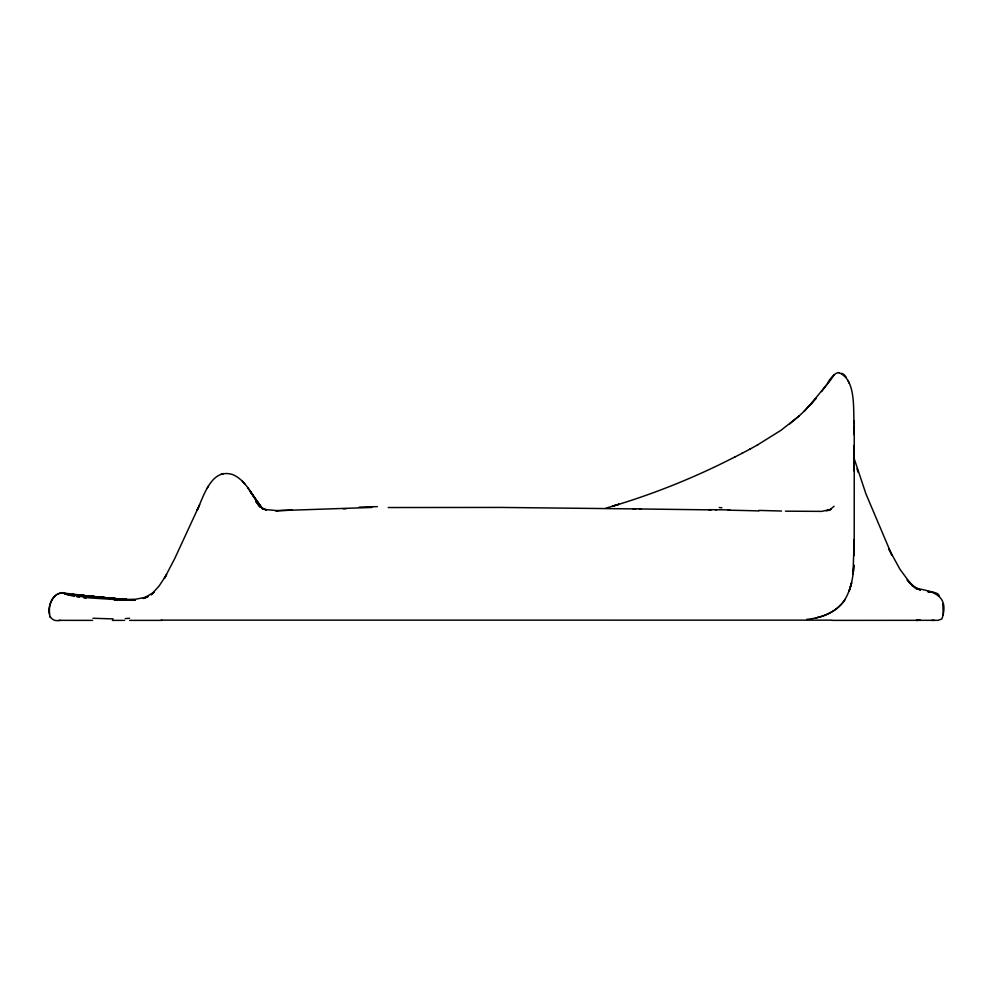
<?xml version="1.0" encoding="UTF-8"?>
<svg xmlns="http://www.w3.org/2000/svg" width="993" height="993" viewBox="0 0 993 993"><rect width="100%" height="100%" fill="white"/><g stroke="black" fill="none" stroke-linecap="round" stroke-linejoin="round"><path stroke-width="1.49" d="M854.141 539.584L853.037 573.979M838.824 372.66C856.996 379.773 852.776 411.139 854.253 426.878L854.203 555.633M854.265 425.736L854.241 434.959L854.253 433.581M854.179 445.174L854.141 471.054M931.695 620.377L938.087 620.315L941.91 618.937C949.929 595.117 932.675 591.282 915.67 588.216L920.387 589.916L915.67 588.216M943.288 615.126L942.829 603.905M853.148 573.991L853.906 565.017C853.223 576.908 851.138 589.035 844.981 599.412M118.763 599.772L122.995 599.822L114.17 599.735L135.371 599.251L147.2 596.992L143.153 598.494L154.163 592.138L151.085 594.832L159.116 585.982L166.563 574.649L164.453 578.274L174.768 558.5L198.513 507.162L197.235 509.968C203.975 495.581 211.497 467.604 232.896 474.654C247.406 481.009 252.445 497.816 262.45 508.627M198.364 507.497L199.643 504.742M208.456 486.111L207.202 488.295M821.534 391.614L828.472 382.491L809.543 405.69M834.17 374.771C820.503 395.351 831.849 371.804 839.197 372.623M834.058 506.256L829.85 509.868L830.967 509.272L821.72 511.383L785.451 511.172M804.665 410.73L798.732 416.328M789.733 423.85L798.931 416.141L781.019 430.279L757.349 445.038M749.628 449.308L757.833 444.777M741.92 453.391L750.125 449.035M734.41 457.239L742.429 453.106M734.932 456.954L727.447 460.702C688.571 480.178 647.933 496.041 606.152 508.106M148.143 596.632L145.437 597.625L147.2 596.992M612.147 506.331L618.999 504.245L612.991 506.058M223.673 473.562L220.955 474.244M826.263 510.886L829.639 510.017L828.001 510.439M806.701 619.371C821.397 617.969 836.714 612.271 845.105 599.424C838.539 609.516 827.442 615.648 815.824 617.907M129.549 618.267L125.217 618.614M918.686 620.277L916.762 620.377L920.176 620.166L916.08 620.377M292.227 510.067L275.719 510.737L371.804 507.46M343.379 508.813L346.11 508.701M106.189 597.923C92.92 596.669 79.713 594.869 66.469 593.392C49.662 587.099 40.353 624.312 60.3 620.377M934.512 620.315L832.482 620.377M831.811 620.153L161.164 620.141M388.238 507.535L501.316 507.435L635.719 508.912M277.792 510.687L264.697 509.459L266.534 510.03L261.494 507.671M64.433 593.243C52.977 591.617 48.061 604.452 49.65 613.897M113.128 618.9L92.982 618.279M92.622 620.377L58.81 620.34M112.432 620.377L124.535 620.377M129.611 620.377L162.132 620.377M708.555 509.67L716.648 509.757M729.843 509.906L715.394 509.744M632.926 508.788L640.932 508.9M711.137 509.881L639.38 508.962M939.08 596.123C939.452 591.096 921.752 591.592 931.844 591.716L927.735 591.654M928.095 591.667L932.564 591.803M118.415 599.772L88.687 597.823L64.309 593.677L70.528 595.44L65.811 594.112M758.726 510.402L781.528 511.035M116.529 598.965L133.422 600.269M131.746 600.107L134.179 600.256M134.837 600.256L124.286 599.549M128.68 599.884L134.043 600.231L125.279 599.66M127.191 599.772L135.06 600.293L105.332 597.923M130.579 599.983L122.859 599.437L130.542 600.045M130.902 600.082L119.396 599.201M116.119 598.891L133.67 600.244L113.748 598.729M128.37 600.082L131.424 600.306M80.334 595.353L71.881 594.484L133.608 600.306M106.45 598.034L132.305 600.318L73.408 594.621L94.596 596.942M133.298 600.244L101.087 597.488M113.587 598.68L120.96 599.251M112.346 598.568L119.681 599.139M72.762 594.571L131.982 600.269M115.622 598.829L102.155 597.575L126.794 599.784M124.46 599.623L132.143 600.231M111.129 598.456L117.186 598.94M132.578 600.256L72.166 594.509L82.134 595.639M132.938 600.331L83.586 595.763M104.414 597.885L114.754 598.729M109.938 598.345L115.958 598.841M131.846 600.256L107.306 598.183M116.218 598.866L123.405 599.524L92.064 596.632M131.684 600.219L120.563 599.213L125.478 599.685L122.921 599.462M99.809 597.426L103.148 597.712M96.247 597.066L109.044 598.22L100.554 597.501M102.068 597.649L112.42 598.531M115.585 598.891L129.264 599.958M98.903 597.339L107.964 598.121L97.115 597.153L105.841 597.935M104.228 597.823L110.149 598.332M111.961 598.58L112.854 598.655M92.883 596.719L103.781 597.736M107.592 598.134L108.758 598.245M107.666 598.183L108.51 598.258M91.269 596.545L99.883 597.352M112.246 598.556L100.057 597.401L111.191 598.481M88.96 596.296L98.034 597.165L86.068 595.986M97.153 597.153L130.269 600.194L86.974 596.073M85.199 595.899L98.084 597.227M89.718 596.371L90.487 596.458M85.994 598.32L84.07 598.047M79.465 597.289L76.97 596.843M74.376 596.334L71.037 595.564M919.059 589.432L911.711 585.187L916.142 588.576L907.168 579.924L911.251 584.592L899.943 569.25L888.723 548.695L891.937 555.248L865.97 493.968L853.632 456.941M843.851 374.485L841.729 373.269M262.425 508.267L255.921 501.626L259.943 506.951M244.936 484.075L242.342 481.282M908.98 581.997L911.251 584.592M262.971 509.26L247.642 487.501M846.408 377.489L844.633 375.193M258.106 504.556L259.781 506.753M262.214 508.503L256.38 500.757L262.425 508.751M847.997 380.456L849.089 383.186M857.009 468.795L858.113 472.308M49.935 616.628L50.171 617.485M854.253 420.747L854.265 424.048M854.253 542.364L854.253 546.038M728.179 510.191A222.246 6.988 -0.7 0 1 758.9 510.923M719.267 507.51A422.162 8.403 4.8 0 1 721.874 507.795M359.267 507.138A293.667 15.342 1.7 0 1 377.352 506.641M851.634 582.891L849.015 591.48L851.584 582.891M815.874 398.541L804.28 411.102L815.874 398.541M259.322 504.754L249.926 491.026L259.322 504.754"/></g></svg>
